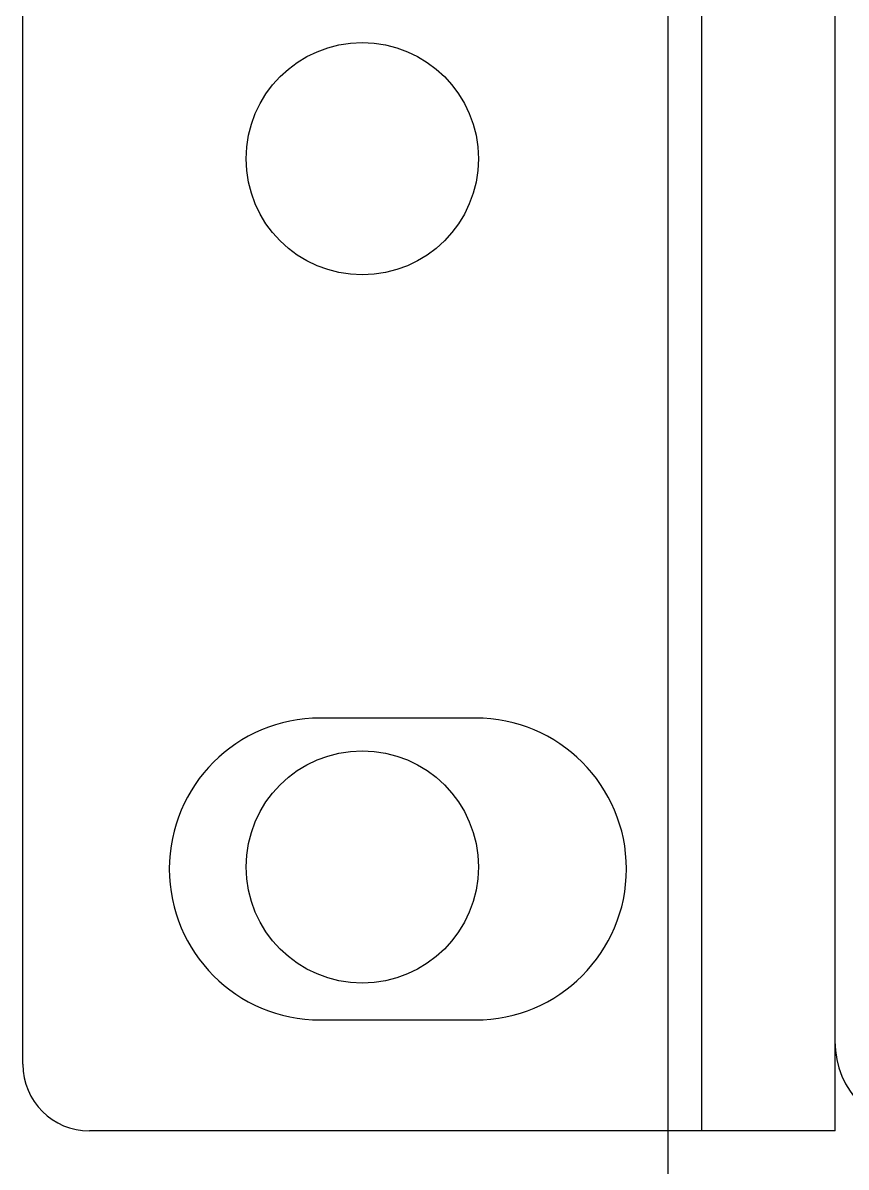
# Model space of a CAD drawing. Header units: millimetres. Extents: x 11355 to 11505, y 8083 to 8171.
# Drawn here: x 11482.894 to 11483.621, y 8144.859 to 8145.868 of the extents above; entities that cross this region are included whole.
import ezdxf

# ---------------------------------------------------------------- set-up
doc = ezdxf.new("R2010")
doc.units = ezdxf.units.MM
doc.layers.add('Rack - Base 45U', color=7, linetype='Continuous')
doc.layers.add('SW Siemens Scalance XR324', color=7, linetype='Continuous')

# ---------------------------------------------------------------- blocks, each defined once
blk = doc.blocks.new('Rack 45U')
at = {"layer": 'Rack - Base 45U'}
blk.add_line((2307.5828, 1372.8191), (2307.5828, 1451.9341), dxfattribs=at)
for centre in [(2307.3128, 1433.3141), (2307.3128, 1432.6891)]:
    blk.add_circle(centre, 0.1025, dxfattribs=at)
blk = doc.blocks.new('SW Siemens Scalance XR324')
at = {"layer": 'SW Siemens Scalance XR324'}
for p, q in [((32832.0055, -3477.6936), (32832.0055, -3475.9855)), ((32832.1231, -3477.6936), (32832.1231, -3475.9855)), ((32831.4061, -3477.6348), (32831.4061, -3476.0443)), ((32832.123, -3477.6147), (32832.123, -3476.0633)), ((32831.8057, -3477.3292), (32831.6686, -3477.3292)), ((32831.6686, -3477.5956), (32831.8057, -3477.5956)), ((32832.0055, -3477.6936), (32831.4649, -3477.6936)), ((32832.1231, -3477.6936), (32832.0055, -3477.6936))]:
    blk.add_line(p, q, dxfattribs=at)
for centre, radius, start, end in [((32831.6686, -3477.4624), 0.1332, 90, 270), ((32831.8057, -3477.4624), 0.1332, 270, 90), ((32832.2013, -3477.6147), 0.0784, 180, 270), ((32831.4649, -3477.6348), 0.0588, 180, 270)]:
    blk.add_arc(centre, radius, start, end, dxfattribs=at)

msp = doc.modelspace()

# ---------------------------------------------------------------- block references
msp.add_blockref('SW Siemens Scalance XR324', (-21348.5123, 11622.5842))
at = {"layer": 'Rack - Base 45U'}
msp.add_blockref('Rack 45U', (9175.8806, 6712.4345), dxfattribs=at)

doc.saveas('drawing.dxf')
